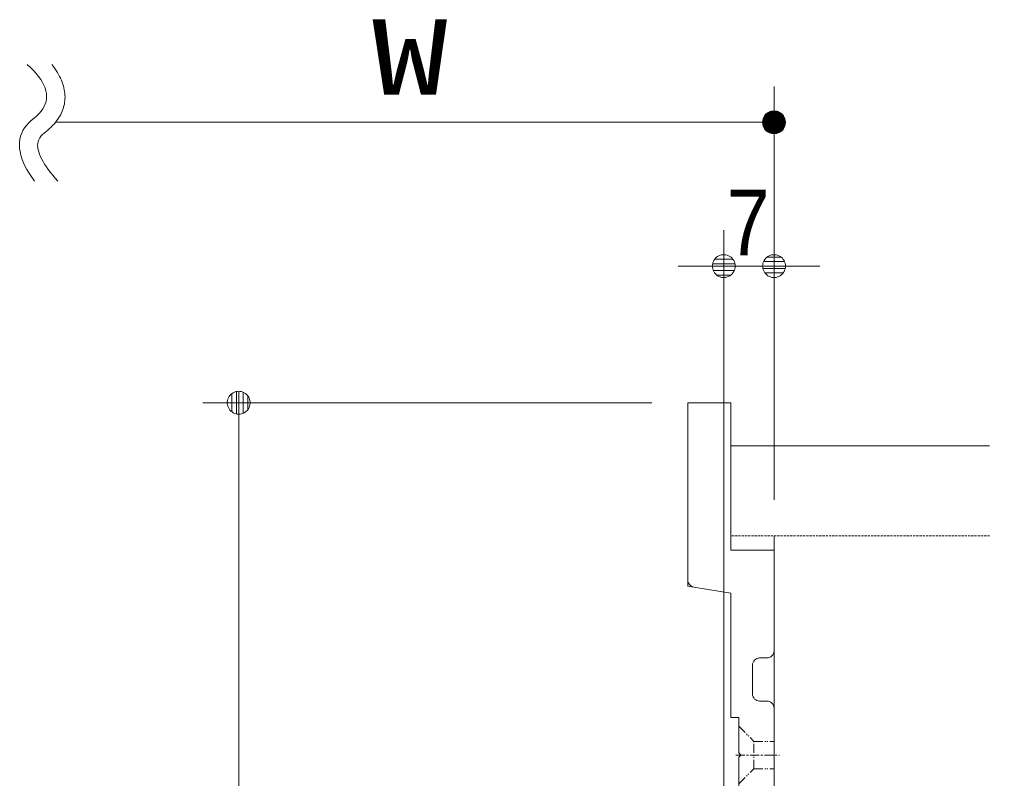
# Model space of a CAD drawing. Units: millimetres, scale not verified. Extents: x -6062 to 6062, y -3045 to 3045.
# Drawn here: x -855 to -314, y 1762 to 2184 of the extents above; entities that cross this region are included whole.
import ezdxf
from ezdxf.enums import TextEntityAlignment as Align

# ---------------------------------------------------------------- set-up
doc = ezdxf.new("R2010")
doc.units = ezdxf.units.MM
doc.header["$LTSCALE"] = 20
for name, pattern in [('CHAIN1', [8, 5, -1, 1, -1]), ('DASHED1', [1.8, 1.2, -0.6]), ('DOUBLE_CHAIN1', [8.8, 5, -1, 0.6, -0.6, 0.6, -1])]:
    doc.linetypes.add(name, pattern=pattern)
for name, color, linetype, lineweight in [('0-0_2寸法-1', 7, 'Continuous', 9), ('0-1_0', 7, 'Continuous', 9), ('0-3_2寸法-3', 7, 'Continuous', 9), ('0-5_3一般', 7, 'Continuous', 9)]:
    doc.layers.add(name, color=color, linetype=linetype, lineweight=lineweight)
doc.styles.add('ＭＳ ゴシック', font='')
doc.styles.add('ＭＳ Ｐゴシック', font='')
doc.styles.get('ＭＳ ゴシック').set_extended_font_data('MS Gothic')
doc.styles.get('ＭＳ Ｐゴシック').set_extended_font_data('MS PGothic')

# ---------------------------------------------------------------- blocks, each defined once
blk = doc.blocks.new('_Dot')
at = {"layer": '0-1_0'}
for p, q in [((-10, 0), (-20, 0)), ((9.78, 2), (-9.78, 2)), ((7.99, 6), (-7.99, 6)), ((9.16, -3.98), (-9.16, -3.98)), ((6, -7.98), (-6, -7.98))]:
    blk.add_line(p, q, dxfattribs=at)
for points in [[(10, 0), (9.92, 1.25), (9.69, 2.49), (9.3, 3.68), (8.76, 4.82), (8.09, 5.88), (7.29, 6.85), (6.37, 7.71), (5.36, 8.44), (4.26, 9.05), (3.09, 9.51), (1.87, 9.82), (0.63, 9.98), (-0.63, 9.98), (-1.87, 9.82), (-3.09, 9.51), (-4.26, 9.05), (-5.36, 8.44), (-6.37, 7.71), (-7.29, 6.85), (-8.09, 5.88), (-8.76, 4.82), (-9.3, 3.68), (-9.69, 2.49), (-9.92, 1.25), (-10, 0), (0, 0)], [(-10, 0), (-9.92, -1.25), (-9.69, -2.49), (-9.3, -3.68), (-8.76, -4.82), (-8.09, -5.88), (-7.29, -6.85), (-6.37, -7.71), (-5.36, -8.44), (-4.26, -9.05), (-3.09, -9.51), (-1.87, -9.82), (-0.63, -9.98), (0.63, -9.98), (1.87, -9.82), (3.09, -9.51), (4.26, -9.05), (5.36, -8.44), (6.37, -7.71), (7.29, -6.85), (8.09, -5.88), (8.76, -4.82), (9.3, -3.68), (9.69, -2.49), (9.92, -1.25), (10, 0), (0, 0)]]:
    blk.add_lwpolyline(points, close=True, dxfattribs=at)
blk = doc.blocks.new('グループ')
at = {"layer": '0-3_2寸法-3'}
blk.add_line((18796, 41925.6), (18827.9, 41880.9), dxfattribs=at)
for points in [[(18743.4, 43180.9), (18780.9, 43146.4), (18814.8, 43112.5), (18845.2, 43079), (18872.1, 43046), (18895.4, 43013.4), (18915.2, 42981.4), (18931.4, 42949.8), (18944.1, 42918.7), (18953.3, 42888), (18959, 42857.8), (18961.1, 42828.2), (18959.7, 42798.9), (18954.7, 42770.2), (18946.2, 42741.9), (18934.2, 42714.1), (18918.7, 42686.8), (18899.6, 42660), (18877, 42633.6), (18850.8, 42607.7), (18821.2, 42582.3), (18790, 42556.9), (18762.1, 42530.5), (18737.5, 42503), (18716.1, 42474.6), (18698.2, 42445.2), (18683.5, 42414.7), (18672.2, 42383.2), (18664.2, 42350.7), (18659.6, 42317.1), (18658.2, 42282.6), (18660.2, 42247), (18665.5, 42210.4), (18674.2, 42172.8), (18686.2, 42134.2), (18701.5, 42094.5), (18720.1, 42053.8), (18742.1, 42012.1), (18767.3, 41969.4), (18796, 41925.6)], [(19019.7, 43180.9), (19037, 43158.6), (19053.2, 43136.4), (19068.1, 43114.3), (19081.9, 43092.3), (19094.5, 43070.3), (19105.9, 43048.4), (19116.3, 43026.5), (19125.6, 43004.9), (19134, 42983.4), (19141.4, 42962.1), (19147.8, 42940.9), (19153.3, 42919.9), (19157.8, 42899.1), (19161.3, 42878.4), (19163.8, 42858), (19165.4, 42837.6), (19166, 42817.5), (19165.7, 42797.5), (19164.3, 42777.7), (19162, 42758), (19158.8, 42738.6), (19154.5, 42719.2), (19149.3, 42700.1), (19143.1, 42681.1), (19136, 42662.3), (19127.8, 42643.7), (19118.7, 42625.2), (19108.7, 42606.9), (19097.6, 42588.7), (19085.6, 42570.7), (19072.6, 42552.9), (19058.7, 42535.3), (19043.8, 42517.8), (19027.9, 42500.5), (19011, 42483.4), (18993.2, 42466.4), (18974.4, 42449.6), (18954.6, 42433), (18933.9, 42416.5)], [(18933.9, 42416.5), (18914.7, 42399.5), (18898.5, 42381.6), (18885.1, 42362.9), (18874.6, 42343.2), (18867, 42322.7), (18862.3, 42301.3), (18860.6, 42279), (18861.7, 42255.8), (18865.8, 42231.8), (18872.7, 42206.8), (18882, 42181.1), (18893.3, 42154.5), (18906.7, 42127.2), (18922, 42099.1), (18939.4, 42070.3), (18958.8, 42040.7), (18980.2, 42010.3), (19003.6, 41979.1), (19029, 41947.1), (19056.4, 41914.4), (19085.8, 41880.9)]]:
    blk.add_lwpolyline(points, dxfattribs=at)
blk = doc.blocks.new('グループ-1')
at = {"layer": '0-3_2寸法-3'}
for p, q in [((27060, 41336.9), (27060, 42936.9)), ((27184.8, 42559.8), (26935.2, 42559.8)), ((27183.9, 42563.8), (26936.1, 42563.8)), ((27182.9, 42567.8), (26937.1, 42567.8)), ((27182, 42571.8), (26938, 42571.8)), ((27181, 42575.8), (26939, 42575.8)), ((27179.4, 42579.8), (26940.6, 42579.8)), ((27177.8, 42583.8), (26942.2, 42583.8)), ((27176.1, 42587.8), (26943.9, 42587.8)), ((27174.4, 42591.8), (26945.6, 42591.8)), ((27172.6, 42595.8), (26947.4, 42595.8)), ((27170.1, 42599.8), (26949.9, 42599.8)), ((27167.7, 42603.8), (26952.3, 42603.8)), ((27165.2, 42607.8), (26954.8, 42607.8)), ((27162.7, 42611.8), (26957.3, 42611.8)), ((27159.3, 42615.8), (26960.7, 42615.8)), ((27155.9, 42619.8), (26964.1, 42619.8)), ((27152.5, 42623.8), (26967.5, 42623.8)), ((27148.7, 42627.8), (26971.3, 42627.8)), ((27144.1, 42631.8), (26975.9, 42631.8)), ((27139.4, 42635.8), (26980.6, 42635.8)), ((27134.7, 42639.8), (26985.3, 42639.8)), ((27128.1, 42643.8), (26991.9, 42643.8)), ((27121.6, 42647.8), (26998.4, 42647.8)), ((27113.8, 42651.8), (27006.2, 42651.8)), ((27104.2, 42655.8), (27015.8, 42655.8)), ((27091.1, 42659.8), (27028.9, 42659.8)), ((27063.2, 42663.8), (27056.8, 42663.8)), ((19060, 42536.9), (27060, 42536.9)), ((27187, 42535.8), (26933, 42535.8)), ((27186.9, 42539.8), (26933.1, 42539.8)), ((27186.7, 42531.8), (26933.3, 42531.8)), ((27186.6, 42543.8), (26933.4, 42543.8)), ((27186.4, 42527.8), (26933.6, 42527.8)), ((27186.3, 42547.8), (26933.7, 42547.8)), ((27186.1, 42523.8), (26933.9, 42523.8)), ((27186, 42551.8), (26934, 42551.8)), ((27185.8, 42519.8), (26934.2, 42519.8)), ((27185.6, 42555.8), (26934.4, 42555.8)), ((27185.3, 42515.8), (26934.7, 42515.8)), ((27184.3, 42511.8), (26935.7, 42511.8)), ((27183.3, 42507.8), (26936.7, 42507.8)), ((27182.4, 42503.8), (26937.6, 42503.8)), ((27181.4, 42499.8), (26938.6, 42499.8)), ((27180.1, 42495.8), (26939.9, 42495.8)), ((27178.5, 42491.8), (26941.5, 42491.8)), ((27176.8, 42487.8), (26943.2, 42487.8)), ((27175.2, 42483.8), (26944.8, 42483.8)), ((27173.5, 42479.8), (26946.5, 42479.8)), ((27171.2, 42475.8), (26948.8, 42475.8)), ((27168.7, 42471.8), (26951.3, 42471.8)), ((27166.3, 42467.8), (26953.7, 42467.8)), ((27163.8, 42463.8), (26956.2, 42463.8)), ((27160.8, 42459.8), (26959.2, 42459.8)), ((27157.4, 42455.8), (26962.6, 42455.8)), ((27154, 42451.8), (26966, 42451.8)), ((27150.5, 42447.8), (26969.5, 42447.8)), ((27146.1, 42443.8), (26973.9, 42443.8)), ((27141.4, 42439.8), (26978.6, 42439.8)), ((27136.7, 42435.8), (26983.3, 42435.8)), ((27131, 42431.8), (26989, 42431.8)), ((27124.5, 42427.8), (26995.5, 42427.8)), ((27117.9, 42423.8), (27002.1, 42423.8)), ((27108.4, 42419.8), (27011.6, 42419.8)), ((27098.4, 42415.8), (27021.6, 42415.8)), ((27081.7, 42411.8), (27038.3, 42411.8))]:
    blk.add_line(p, q, dxfattribs=at)
blk.add_circle((27060, 42536.9), 127.1, dxfattribs=at)
blk.add_circle((27060, 42536.9), 127.1, dxfattribs=at)
blk.add_blockref('グループ', (0, 0), dxfattribs=at)
at = {"layer": '0-3_2寸法-3', "style": 'ＭＳ ゴシック', "width": 1.5}
blk.add_text('W', height=836.9, dxfattribs=at).set_placement((22579.1, 42593.7), align=Align.BOTTOM_LEFT)
blk = doc.blocks.new('グループ-121')
at = {"layer": '0-5_3一般'}
for p, q in [((26100, 37444.7), (26100, 39416.9)), ((29460, 38936.9), (26580, 38936.9)), ((27060, 37936.9), (27060, 26176.9)), ((27060, 37776.9), (26580, 37776.9)), ((27060, 36656.9), (27060, 37776.9)), ((26166.8, 37365.7), (26580, 37296.9)), ((26580, 35912.9), (26580, 37296.9)), ((26900, 36576.9), (26980, 36576.9)), ((26820, 36176.9), (26820, 36496.9)), ((26980, 36096.9), (26900, 36096.9)), ((27060, 34976.9), (27060, 36016.9)), ((26580, 35912.9), (26668, 35912.9)), ((26668, 35912.9), (26668, 35520.9)), ((26692, 35496.9), (26668, 35520.9)), ((26692, 35496.9), (26668, 35472.9)), ((26668, 35472.9), (26668, 35080.9))]:
    blk.add_line(p, q, dxfattribs=at)
at = {"layer": '0-5_3一般', "linetype": 'DASHED1'}
blk.add_line((29460, 37936.9), (26580, 37936.9), dxfattribs=at)
at = {"layer": '0-5_3一般', "linetype": 'DOUBLE_CHAIN1'}
for p, q in [((26100, 37444.7), (26100, 37376.9)), ((26166.8, 37365.7), (26100, 37376.9)), ((26668, 35816.9), (26836, 35648.9)), ((26836, 35344.9), (26836, 35648.9)), ((26836, 35648.9), (27060, 35648.9)), ((26668, 35176.9), (26836, 35344.9)), ((26836, 35344.9), (27060, 35344.9))]:
    blk.add_line(p, q, dxfattribs=at)
at = {"layer": '0-5_3一般', "linetype": 'CHAIN1'}
blk.add_line((26634.3, 35496.9), (27122.3, 35496.9), dxfattribs=at)
at = {"layer": '0-5_3一般'}
blk.add_lwpolyline([(26580, 37776.9), (26580, 39416.9), (26100, 39416.9)], dxfattribs=at)
for centre, start, end in [((26180, 37444.7), 180, 220.26884), ((26180, 37444.7), 220.26884, 260.53768), ((26980, 36656.9), 315, 0), ((26900, 36496.9), 135, 180), ((26900, 36496.9), 90, 135), ((26980, 36656.9), 270, 315), ((26900, 36176.9), 180, 225), ((26900, 36176.9), 225, 270), ((26980, 36016.9), 45, 90), ((26980, 36016.9), 0, 45)]:
    blk.add_arc(centre, 80, start, end, dxfattribs=at)

msp = doc.modelspace()

# ---------------------------------------------------------------- linework, layer by layer
at = {"layer": '0-0_2寸法-1'}
for p, q in [((-462.5, 1513.64), (-462.5, 2066.84)), ((-434.5, 1916.84), (-434.5, 2066.84)), ((-475.21, 2046.84), (-487.92, 2046.84)), ((-462.5, 2046.84), (-434.5, 2046.84)), ((-421.79, 2046.84), (-409.08, 2046.84)), ((-502.5, 1970.84), (-752.5, 1970.84)), ((-732.5, 1958.13), (-732.5, 1247.56))]:
    msp.add_line(p, q, dxfattribs=at)

# ---------------------------------------------------------------- block references
at = {"layer": '0-0_2寸法-1', "xscale": 0.6356201, "yscale": 0.6356201}
msp.add_blockref('_Dot', (-462.5, 2046.84), dxfattribs=at)
for p, rotation in [((-434.5, 2046.84), 180), ((-732.5, 1970.84), 90)]:
    msp.add_blockref('_Dot', p, dxfattribs=dict(at, rotation=rotation))
at = {"layer": '0-3_2寸法-3', "xscale": 0.05, "yscale": 0.05}
msp.add_blockref('グループ-1', (-1787.5, 0), dxfattribs=at)
at = {"layer": '0-5_3一般', "xscale": 0.05, "yscale": 0.05}
msp.add_blockref('グループ-121', (-1787.5, 0), dxfattribs=at)

# ---------------------------------------------------------------- texts
at = {"layer": '0-0_2寸法-1', "style": 'ＭＳ Ｐゴシック', "width": 0.9}
msp.add_text('7', height=36.66, dxfattribs=at).set_placement((-460.9, 2041.79), align=Align.BOTTOM_LEFT)

doc.saveas('drawing.dxf')
